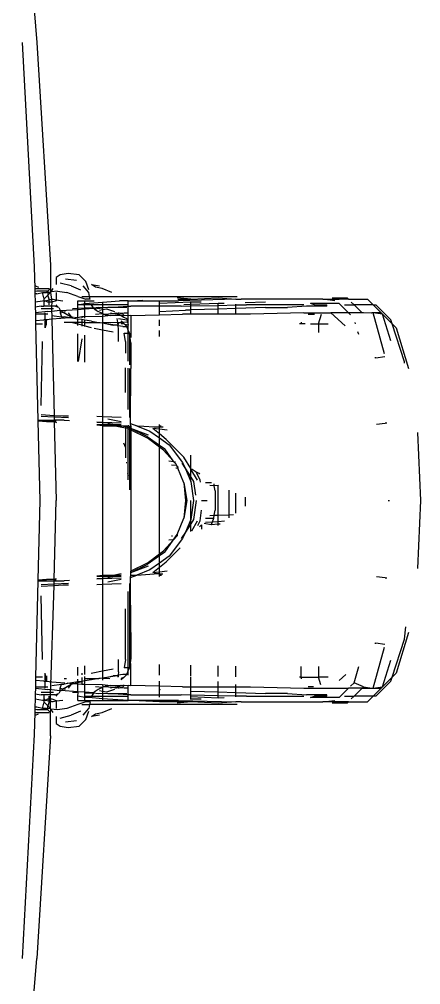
# Model space of a CAD drawing. Header units: millimetres. Extents: x -41292 to 298682, y -22072 to 33155.
# Drawn here: x 26333.6 to 26363.2, y 11898.1 to 11969.2 of the extents above; entities that cross this region are included whole.
import ezdxf

# ---------------------------------------------------------------- set-up
doc = ezdxf.new("R2010")
doc.units = ezdxf.units.MM

# ---------------------------------------------------------------- blocks, each defined once
blk = doc.blocks.new('AHSISHEUD')
for p, q in [((26961.02, 29630.35), (26962.32, 29615.55)), ((26961.22, 29615.55), (26962.12, 29599.05)), ((26962.32, 29615.55), (26963.32, 29599.15)), ((26962.12, 29599.05), (26962.157, 29597.45)), ((26963.32, 29599.15), (26963.32, 29597.45)), ((26964.62, 29598.55), (26964.02, 29598.45)), ((26965.42, 29598.45), (26964.62, 29598.55)), ((26964.02, 29598.45), (26963.72, 29598.25)), ((26963.72, 29598.25), (26963.72, 29597.75)), ((26964.82, 29597.65), (26964.02, 29597.85)), ((26964.42, 29598.15), (26965.22, 29598.05)), ((26965.92, 29597.95), (26965.42, 29598.45)), ((26966.12, 29597.35), (26965.92, 29597.95)), ((26962.157, 29597.45), (26962.163, 29597.224)), ((26962.157, 29597.45), (26963.22, 29597.45)), ((26962.32, 29597.25), (26962.163, 29597.224)), ((26962.163, 29597.224), (26962.167, 29597.05)), ((26962.22, 29597.65), (26962.42, 29597.55)), ((26963.12, 29597.25), (26962.32, 29597.25)), ((26962.32, 29597.05), (26962.72, 29597.15)), ((26962.72, 29597.15), (26963.02, 29597.15)), ((26962.82, 29596.75), (26962.72, 29597.15)), ((26963.12, 29597.163), (26963.02, 29597.15)), ((26963.32, 29597.45), (26963.12, 29597.25)), ((26963.12, 29597.25), (26963.12, 29597.163)), ((26963.12, 29597.163), (26963.12, 29596.95)), ((26963.32, 29597.15), (26963.12, 29597.163)), ((26963.32, 29597.15), (26963.12, 29596.95)), ((26963.32, 29597.45), (26963.32, 29597.15)), ((26963.32, 29597.15), (26963.365, 29597.193)), ((26963.32, 29597.15), (26963.378, 29596.633)), ((26963.365, 29597.193), (26963.52, 29597.45)), ((26963.82, 29597.25), (26963.365, 29597.193)), ((26963.72, 29597.15), (26963.72, 29596.622)), ((26963.82, 29597.25), (26964.52, 29597.15)), ((26965.32, 29596.85), (26964.52, 29597.15)), ((26964.82, 29597.65), (26965.52, 29597.35)), ((26966.12, 29597.15), (26965.72, 29597.65)), ((26966.18, 29596.85), (26966.12, 29597.15)), ((26966.32, 29597.75), (26966.92, 29597.65)), ((26966.62, 29597.55), (26966.32, 29597.75)), ((26967.12, 29597.45), (26966.62, 29597.55)), ((26967.82, 29597.15), (26967.12, 29597.45)), ((26962.32, 29597.05), (26962.167, 29597.05)), ((26962.167, 29597.05), (26962.18, 29596.473)), ((26962.18, 29596.473), (26962.72, 29596.55)), ((26962.18, 29596.473), (26962.19, 29596.063)), ((26962.72, 29596.55), (26962.82, 29596.563)), ((26963.12, 29596.95), (26962.82, 29596.65)), ((26962.82, 29596.75), (26962.82, 29596.65)), ((26962.82, 29596.65), (26962.82, 29596.563)), ((26962.82, 29596.563), (26962.92, 29596.55)), ((26962.82, 29596.563), (26962.82, 29596.45)), ((26962.92, 29596.55), (26962.82, 29596.45)), ((26962.82, 29596.45), (26962.82, 29596.15)), ((26962.92, 29596.55), (26963.22, 29596.613)), ((26963.12, 29596.45), (26962.92, 29596.55)), ((26963.22, 29596.65), (26963.12, 29596.95)), ((26963.22, 29596.45), (26963.12, 29596.45)), ((26963.22, 29596.65), (26963.378, 29596.633)), ((26963.22, 29596.613), (26963.22, 29596.65)), ((26963.22, 29596.613), (26963.378, 29596.633)), ((26963.22, 29596.45), (26963.22, 29596.613)), ((26963.22, 29596.25), (26963.22, 29596.45)), ((26963.42, 29596.45), (26963.22, 29596.45)), ((26963.378, 29596.633), (26963.42, 29596.65)), ((26963.378, 29596.633), (26963.42, 29596.45)), ((26963.42, 29596.45), (26963.39, 29596.15)), ((26963.42, 29596.65), (26963.52, 29596.65)), ((26963.72, 29596.55), (26963.42, 29596.45)), ((26963.52, 29596.65), (26963.72, 29596.622)), ((26963.72, 29596.622), (26963.72, 29596.55)), ((26963.72, 29596.622), (26964.22, 29596.55)), ((26965.32, 29596.85), (26965.92, 29596.65)), ((26965.327, 29596.55), (26965.827, 29596.55)), ((26965.327, 29596.25), (26965.327, 29596.55)), ((26965.627, 29596.85), (26966.18, 29596.85)), ((26965.827, 29596.55), (26966.527, 29596.55)), ((26965.827, 29596.35), (26965.827, 29596.55)), ((26966.22, 29596.65), (26965.92, 29596.65)), ((26966.127, 29596.35), (26966.182, 29596.378)), ((26966.22, 29596.65), (26966.18, 29596.85)), ((26966.18, 29596.85), (26977.027, 29596.85)), ((26966.182, 29596.378), (26967.127, 29596.438)), ((26967.127, 29596.438), (26967.458, 29596.468)), ((26967.127, 29596.438), (26967.127, 29596.25)), ((26967.458, 29596.468), (26968.394, 29596.55)), ((26969.027, 29596.55), (26968.394, 29596.55)), ((26969.027, 29596.55), (26969.327, 29596.55)), ((26969.027, 29596.25), (26969.027, 29596.55)), ((26969.327, 29596.55), (26970.089, 29596.596)), ((26969.327, 29596.55), (26971.327, 29596.55)), ((26971.327, 29596.55), (26972.727, 29596.55)), ((26971.327, 29596.35), (26971.327, 29596.55)), ((26973.627, 29596.45), (26971.327, 29596.35)), ((26973.627, 29596.65), (26972.627, 29596.75)), ((26972.677, 29596.65), (26973.627, 29596.65)), ((26976.927, 29596.65), (26972.727, 29596.55)), ((26973.627, 29596.65), (26975.627, 29596.75)), ((26973.627, 29596.45), (26973.627, 29596.496)), ((26974.394, 29596.45), (26973.627, 29596.45)), ((26973.627, 29596.267), (26973.627, 29596.45)), ((26975.627, 29596.75), (26976.927, 29596.65)), ((26975.627, 29596.334), (26975.627, 29596.376)), ((26976.927, 29596.65), (26977.327, 29596.65)), ((26983.327, 29596.65), (26977.327, 29596.65)), ((26979.127, 29596.45), (26977.615, 29596.4)), ((26984.227, 29596.55), (26983.327, 29596.65)), ((26983.327, 29596.65), (26983.727, 29596.65)), ((26983.727, 29596.65), (26984.527, 29596.65)), ((26984.027, 29596.75), (26984.927, 29596.75)), ((26984.527, 29596.65), (26984.927, 29596.75)), ((26985.227, 29596.65), (26984.527, 29596.65)), ((26984.927, 29596.75), (26985.127, 29596.75)), ((26985.227, 29596.65), (26985.127, 29596.75)), ((26985.227, 29596.65), (26986.627, 29596.65)), ((26985.627, 29596.25), (26985.427, 29596.45)), ((26986.627, 29596.65), (26987.027, 29596.25)), ((26962.627, 29596.15), (26962.19, 29596.063)), ((26962.19, 29596.063), (26962.199, 29595.666)), ((26963.127, 29595.75), (26962.199, 29595.666)), ((26962.199, 29595.666), (26962.202, 29595.55)), ((26962.627, 29596.15), (26962.82, 29596.15)), ((26963.394, 29595.95), (26962.627, 29595.95)), ((26963.39, 29596.15), (26962.82, 29596.15)), ((26963.127, 29595.75), (26963.398, 29595.77)), ((26963.62, 29596.15), (26963.39, 29596.15)), ((26963.39, 29596.15), (26963.394, 29595.95)), ((26963.527, 29595.95), (26963.394, 29595.95)), ((26963.394, 29595.95), (26963.398, 29595.77)), ((26963.398, 29595.77), (26964.02, 29595.85)), ((26963.398, 29595.77), (26963.42, 29595.45)), ((26963.854, 29596.072), (26963.62, 29596.15)), ((26963.854, 29596.072), (26963.72, 29596.25)), ((26963.92, 29596.05), (26963.854, 29596.072)), ((26963.92, 29596.05), (26964.02, 29595.85)), ((26964.02, 29595.85), (26964.069, 29595.82)), ((26964.02, 29595.85), (26964.027, 29595.817)), ((26964.027, 29595.817), (26964.02, 29595.65)), ((26964.02, 29595.65), (26964.249, 29595.707)), ((26964.069, 29595.82), (26965.327, 29595.913)), ((26964.069, 29595.82), (26964.249, 29595.707)), ((26964.249, 29595.707), (26964.42, 29595.75)), ((26964.249, 29595.707), (26964.82, 29595.35)), ((26965.327, 29595.971), (26964.927, 29595.95)), ((26965.327, 29596.25), (26965.827, 29596.35)), ((26965.822, 29596.25), (26965.327, 29596.25)), ((26965.327, 29595.971), (26965.327, 29596.25)), ((26965.827, 29595.998), (26965.327, 29595.971)), ((26965.327, 29595.913), (26965.327, 29595.971)), ((26965.327, 29595.913), (26965.827, 29595.95)), ((26965.327, 29595.297), (26965.327, 29595.913)), ((26965.822, 29596.25), (26965.827, 29596.35)), ((26966.32, 29596.25), (26965.822, 29596.25)), ((26965.827, 29595.998), (26965.822, 29596.25)), ((26965.827, 29596.35), (26966.127, 29596.35)), ((26966.466, 29596.031), (26965.827, 29595.998)), ((26965.827, 29595.95), (26965.827, 29595.998)), ((26965.827, 29595.95), (26966.494, 29595.989)), ((26965.827, 29595.356), (26965.827, 29595.95)), ((26967.127, 29596.25), (26966.32, 29596.25)), ((26966.466, 29596.031), (26966.32, 29596.25)), ((26966.494, 29595.989), (26966.466, 29596.031)), ((26966.827, 29596.05), (26966.494, 29595.989)), ((26966.52, 29595.95), (26966.494, 29595.989)), ((26966.52, 29595.95), (26967.127, 29596.027)), ((26966.52, 29595.95), (26966.82, 29595.75)), ((26967.127, 29595.597), (26966.82, 29595.75)), ((26967.127, 29596.027), (26966.827, 29596.05)), ((26966.92, 29595.85), (26967.127, 29595.892)), ((26969.027, 29596.25), (26967.127, 29596.25)), ((26967.127, 29596.25), (26967.127, 29596.027)), ((26967.527, 29596.05), (26967.127, 29596.027)), ((26967.127, 29596.027), (26967.127, 29595.892)), ((26967.127, 29595.892), (26967.42, 29595.95)), ((26967.127, 29595.892), (26967.127, 29595.597)), ((26967.42, 29595.95), (26968.02, 29595.75)), ((26967.527, 29596.05), (26969.027, 29596.138)), ((26968.927, 29596.05), (26967.527, 29596.05)), ((26968.727, 29595.65), (26969.027, 29595.663)), ((26969.027, 29596.138), (26969.027, 29596.25)), ((26969.027, 29596.138), (26969.227, 29596.15)), ((26969.027, 29595.663), (26969.027, 29596.138)), ((26969.027, 29595.445), (26969.027, 29595.663)), ((26971.327, 29596.15), (26969.227, 29596.15)), ((26971.327, 29596.15), (26971.327, 29596.35)), ((26972.927, 29596.15), (26971.327, 29596.15)), ((26971.327, 29595.764), (26971.327, 29596.15)), ((26971.327, 29595.764), (26973.227, 29595.85)), ((26971.327, 29595.506), (26971.327, 29595.764)), ((26972.927, 29596.15), (26973.627, 29596.165)), ((26973.627, 29596.267), (26973.127, 29596.25)), ((26973.573, 29595.862), (26973.227, 29595.85)), ((26975.627, 29596.334), (26973.627, 29596.267)), ((26973.627, 29596.165), (26973.627, 29596.267)), ((26973.627, 29596.165), (26975.627, 29596.207)), ((26973.627, 29595.864), (26973.627, 29596.165)), ((26975.627, 29595.932), (26973.627, 29595.864)), ((26973.627, 29595.55), (26973.627, 29595.864)), ((26976.084, 29596.349), (26975.627, 29596.334)), ((26975.627, 29596.207), (26975.627, 29596.334)), ((26975.627, 29596.207), (26976.927, 29596.234)), ((26975.627, 29595.932), (26975.627, 29596.207)), ((26976.927, 29595.976), (26975.627, 29595.932)), ((26975.627, 29595.55), (26975.627, 29595.932)), ((26976.927, 29596.234), (26976.927, 29596.298)), ((26976.927, 29596.234), (26977.727, 29596.25)), ((26976.927, 29595.976), (26976.927, 29596.234)), ((26979.127, 29596.05), (26976.927, 29595.976)), ((26976.927, 29595.55), (26976.927, 29595.976)), ((26981.927, 29596.25), (26977.727, 29596.25)), ((26979.127, 29596.05), (26980.727, 29596.05)), ((26982.127, 29596.15), (26980.727, 29596.05)), ((26983.627, 29596.15), (26982.127, 29596.15)), ((26982.727, 29596.25), (26982.427, 29596.35)), ((26984.527, 29596.35), (26982.427, 29596.35)), ((26982.727, 29596.25), (26983.627, 29596.25)), ((26983.627, 29596.15), (26983.627, 29596.25)), ((26984.527, 29596.35), (26985.227, 29595.65)), ((26984.927, 29596.25), (26985.627, 29596.25)), ((26986.227, 29595.65), (26985.627, 29596.25)), ((26987.027, 29596.25), (26985.627, 29596.25)), ((26987.027, 29596.25), (26987.627, 29595.65)), ((26987.027, 29596.25), (26987.227, 29596.25)), ((26987.227, 29596.25), (26988.327, 29595.15)), ((26962.92, 29595.55), (26962.202, 29595.55)), ((26962.202, 29595.55), (26962.212, 29595.099)), ((26962.212, 29595.099), (26962.827, 29595.15)), ((26962.212, 29595.099), (26962.218, 29594.85)), ((26962.92, 29595.157), (26962.827, 29595.15)), ((26962.92, 29595.55), (26962.92, 29595.65)), ((26963.127, 29595.55), (26962.92, 29595.55)), ((26962.92, 29595.157), (26962.92, 29595.55)), ((26962.92, 29594.55), (26962.92, 29595.157)), ((26963.02, 29595.15), (26962.92, 29595.157)), ((26963.02, 29595.15), (26962.92, 29594.55)), ((26963.412, 29595.192), (26963.02, 29595.15)), ((26963.02, 29594.75), (26963.02, 29595.15)), ((26963.42, 29595.45), (26963.412, 29595.192)), ((26964.742, 29595.287), (26963.412, 29595.192)), ((26963.412, 29595.192), (26963.576, 29588.091)), ((26963.42, 29595.45), (26964.12, 29595.35)), ((26964.02, 29595.65), (26964.12, 29595.35)), ((26964.12, 29595.35), (26964.32, 29595.35)), ((26964.742, 29595.287), (26964.32, 29595.35)), ((26964.92, 29594.95), (26964.327, 29594.95)), ((26964.62, 29595.65), (26964.82, 29595.35)), ((26965.327, 29595.199), (26964.742, 29595.287)), ((26964.999, 29595.315), (26964.82, 29595.35)), ((26964.92, 29594.95), (26965.327, 29594.842)), ((26965.327, 29594.95), (26964.92, 29594.95)), ((26965.327, 29595.297), (26965.073, 29595.311)), ((26965.627, 29595.35), (26965.327, 29595.297)), ((26965.327, 29594.95), (26965.327, 29595.199)), ((26965.627, 29595.154), (26965.327, 29595.199)), ((26965.327, 29594.842), (26965.327, 29594.95)), ((26965.627, 29594.95), (26965.327, 29594.95)), ((26965.827, 29595.356), (26965.627, 29595.35)), ((26965.627, 29595.35), (26965.627, 29595.281)), ((26965.627, 29595.154), (26965.627, 29594.95)), ((26965.827, 29595.124), (26965.627, 29595.154)), ((26965.627, 29594.95), (26965.627, 29594.762)), ((26965.8, 29594.95), (26965.627, 29594.95)), ((26967.127, 29595.392), (26965.827, 29595.356)), ((26965.827, 29595.271), (26965.827, 29595.356)), ((26965.827, 29594.95), (26965.827, 29595.124)), ((26966.32, 29595.05), (26965.827, 29595.124)), ((26965.827, 29594.708), (26965.827, 29594.95)), ((26965.827, 29594.95), (26966.854, 29594.95)), ((26966.32, 29595.05), (26966.854, 29594.95)), ((26966.627, 29595.55), (26967.127, 29595.597)), ((26966.854, 29594.95), (26966.954, 29594.95)), ((26966.954, 29594.95), (26967.127, 29594.923)), ((26967.169, 29595.576), (26967.127, 29595.597)), ((26967.169, 29595.576), (26967.127, 29595.392)), ((26967.72, 29595.45), (26967.127, 29595.392)), ((26967.127, 29595.392), (26967.127, 29594.923)), ((26968.258, 29594.95), (26967.127, 29594.923)), ((26967.22, 29595.55), (26967.169, 29595.576)), ((26967.22, 29595.55), (26967.914, 29595.612)), ((26967.22, 29595.55), (26967.72, 29595.45)), ((26967.72, 29595.65), (26967.914, 29595.612)), ((26968.5, 29595.43), (26967.72, 29595.45)), ((26967.914, 29595.612), (26968.12, 29595.65)), ((26967.914, 29595.612), (26968.22, 29595.55)), ((26968.12, 29595.65), (26968.173, 29595.624)), ((26968.173, 29595.624), (26968.32, 29595.65)), ((26968.173, 29595.624), (26968.32, 29595.55)), ((26968.22, 29595.55), (26968.32, 29595.55)), ((26968.258, 29594.95), (26968.22, 29595.25)), ((26968.32, 29594.85), (26968.258, 29594.95)), ((26968.289, 29594.698), (26968.258, 29594.95)), ((26968.258, 29594.95), (26968.52, 29594.95)), ((26968.371, 29595.633), (26968.32, 29595.65)), ((26968.38, 29595.51), (26968.32, 29595.55)), ((26968.32, 29595.25), (26968.92, 29595.15)), ((26968.371, 29595.633), (26968.727, 29595.65)), ((26968.62, 29595.55), (26968.371, 29595.633)), ((26968.38, 29595.51), (26968.62, 29595.45)), ((26968.5, 29595.43), (26968.38, 29595.51)), ((26968.62, 29595.45), (26968.5, 29595.43)), ((26968.62, 29595.35), (26968.5, 29595.43)), ((26968.52, 29595.05), (26968.52, 29594.95)), ((26968.627, 29594.95), (26968.52, 29595.05)), ((26968.72, 29594.85), (26968.52, 29594.95)), ((26968.627, 29594.95), (26968.52, 29594.95)), ((26968.72, 29595.45), (26968.62, 29595.55)), ((26968.62, 29595.45), (26968.72, 29595.45)), ((26968.62, 29595.35), (26968.92, 29595.25)), ((26968.966, 29594.965), (26968.627, 29594.95)), ((26968.72, 29594.85), (26968.627, 29594.95)), ((26969.027, 29595.445), (26968.72, 29595.45)), ((26969.02, 29595.15), (26968.92, 29595.15)), ((26968.92, 29595.15), (26968.966, 29594.965)), ((26969.027, 29594.968), (26968.966, 29594.965)), ((26968.966, 29594.965), (26969.02, 29594.75)), ((26969.02, 29595.15), (26969.027, 29595.445)), ((26969.027, 29594.968), (26969.02, 29595.15)), ((26969.02, 29594.75), (26969.027, 29594.968)), ((26969.227, 29595.45), (26969.027, 29595.445)), ((26969.227, 29595.45), (26971.327, 29595.506)), ((26969.227, 29595.45), (26969.227, 29593.85)), ((26971.327, 29595.506), (26973.027, 29595.55)), ((26971.327, 29594.706), (26971.327, 29595.148)), ((26973.627, 29595.55), (26973.027, 29595.55)), ((26975.627, 29595.55), (26973.627, 29595.55)), ((26976.927, 29595.55), (26975.627, 29595.55)), ((26978.027, 29595.55), (26976.927, 29595.55)), ((26981.927, 29595.65), (26978.027, 29595.55)), ((26981.743, 29594.959), (26981.727, 29594.85)), ((26981.927, 29595.65), (26983.927, 29595.65)), ((26982.252, 29595.55), (26982.727, 29595.55)), ((26983.027, 29594.85), (26983.227, 29595.55)), ((26983.927, 29595.65), (26984.966, 29594.706)), ((26985.227, 29595.65), (26983.927, 29595.65)), ((26985.227, 29595.65), (26985.361, 29595.517)), ((26986.227, 29595.65), (26985.227, 29595.65)), ((26985.743, 29594.85), (26985.713, 29594.956)), ((26986.327, 29595.65), (26986.227, 29595.65)), ((26986.894, 29595.631), (26986.327, 29595.65)), ((26986.927, 29595.65), (26986.894, 29595.631)), ((26987.027, 29595.65), (26986.927, 29595.65)), ((26987.873, 29592.642), (26987.027, 29595.65)), ((26987.727, 29595.55), (26987.027, 29595.65)), ((26987.627, 29595.65), (26987.027, 29595.65)), ((26987.627, 29595.65), (26987.727, 29595.55)), ((26988.34, 29593.589), (26987.727, 29595.55)), ((26987.727, 29595.55), (26988.423, 29594.855)), ((26988.423, 29594.855), (26988.327, 29595.15)), ((26962.218, 29594.85), (26962.727, 29594.85)), ((26962.218, 29594.85), (26962.383, 29587.75)), ((26965.327, 29594.729), (26965.327, 29594.842)), ((26965.327, 29594.842), (26965.627, 29594.762)), ((26965.627, 29594.762), (26965.627, 29594.684)), ((26965.627, 29594.762), (26965.827, 29594.708)), ((26965.827, 29594.654), (26965.827, 29594.708)), ((26965.827, 29594.708), (26966.292, 29594.585)), ((26966.523, 29594.53), (26967.127, 29594.409)), ((26967.127, 29594.923), (26968.22, 29594.75)), ((26967.127, 29594.923), (26967.92, 29594.75)), ((26967.127, 29594.923), (26967.127, 29594.409)), ((26967.127, 29594.409), (26967.92, 29594.25)), ((26967.127, 29594.409), (26967.127, 29588.015)), ((26968.22, 29594.75), (26967.92, 29594.75)), ((26968.289, 29594.698), (26968.22, 29594.75)), ((26968.289, 29594.698), (26968.32, 29594.85)), ((26968.32, 29594.45), (26968.289, 29594.698)), ((26968.62, 29594.65), (26968.289, 29594.698)), ((26968.32, 29593.55), (26968.32, 29594.45)), ((26968.72, 29594.85), (26968.52, 29594.85)), ((26968.62, 29594.65), (26968.92, 29594.65)), ((26968.72, 29594.85), (26968.77, 29594.8)), ((26968.77, 29594.8), (26968.92, 29594.65)), ((26969.02, 29594.75), (26968.77, 29594.8)), ((26969.027, 29594.383), (26968.92, 29594.65)), ((26969.027, 29594.383), (26969.02, 29594.75)), ((26969.12, 29594.15), (26969.027, 29594.383)), ((26969.027, 29594.15), (26969.027, 29594.383)), ((26971.327, 29593.906), (26971.327, 29594.348)), ((26981.727, 29594.85), (26981.627, 29594.85)), ((26982.027, 29594.85), (26981.727, 29594.85)), ((26982.427, 29594.85), (26983.027, 29594.85)), ((26983.027, 29594.85), (26983.027, 29594.205)), ((26983.027, 29594.85), (26983.727, 29594.85)), ((26985.976, 29594.05), (26985.919, 29594.246)), ((26988.423, 29594.855), (26988.727, 29594.55)), ((26989.327, 29592.05), (26988.423, 29594.855)), ((26988.727, 29594.55), (26989.627, 29591.55)), ((26962.627, 29588.85), (26962.727, 29593.55)), ((26965.327, 29592.08), (26965.327, 29594.109)), ((26965.627, 29593.75), (26965.359, 29592.076)), ((26965.827, 29592.03), (26965.827, 29594.009)), ((26968.82, 29593.55), (26968.72, 29594.15)), ((26968.72, 29594.15), (26969.027, 29594.15)), ((26968.82, 29593.55), (26968.82, 29592.693)), ((26969.027, 29594.15), (26969.12, 29594.15)), ((26969.027, 29592.101), (26969.027, 29594.15)), ((26969.22, 29593.45), (26969.12, 29594.15)), ((26969.12, 29594.15), (26969.12, 29591.836)), ((26969.22, 29593.45), (26969.22, 29591.55)), ((26987.227, 29592.35), (26987.169, 29592.334)), ((26987.227, 29592.35), (26987.88, 29592.444)), ((26968.82, 29589.807), (26968.82, 29591.607)), ((26969.027, 29588.535), (26969.027, 29591.578)), ((26969.12, 29591.55), (26969.12, 29587.965)), ((26969.192, 29587.524), (26969.22, 29591.55)), ((26989.339, 29591.955), (26989.327, 29592.05)), ((26963.576, 29588.091), (26962.627, 29588.15)), ((26962.627, 29588.05), (26963.578, 29588.007)), ((26964.227, 29588.05), (26963.576, 29588.091)), ((26963.576, 29588.091), (26963.578, 29588.007)), ((26963.578, 29588.007), (26964.646, 29587.958)), ((26963.578, 29588.007), (26963.584, 29587.75)), ((26964.625, 29588.05), (26964.227, 29588.05)), ((26967.127, 29588.015), (26966.707, 29588.034)), ((26968.52, 29587.955), (26967.127, 29588.015)), ((26967.127, 29588.015), (26967.127, 29587.618)), ((26967.527, 29587.85), (26968.52, 29587.664)), ((26962.383, 29587.75), (26962.385, 29587.681)), ((26962.383, 29587.75), (26963.584, 29587.75)), ((26962.727, 29587.65), (26962.385, 29587.681)), ((26962.385, 29587.681), (26962.52, 29581.85)), ((26963.027, 29587.65), (26962.727, 29587.65)), ((26963.027, 29587.65), (26963.586, 29587.65)), ((26964.327, 29587.75), (26963.584, 29587.75)), ((26963.584, 29587.75), (26963.586, 29587.65)), ((26963.586, 29587.65), (26963.748, 29587.599)), ((26963.739, 29587.65), (26963.586, 29587.65)), ((26963.586, 29587.65), (26963.72, 29581.85)), ((26964.327, 29587.75), (26964.718, 29587.732)), ((26966.716, 29587.637), (26967.127, 29587.618)), ((26967.127, 29587.566), (26966.717, 29587.581)), ((26966.72, 29587.45), (26967.127, 29587.45)), ((26967.127, 29587.35), (26966.72, 29587.382)), ((26967.127, 29587.618), (26968.52, 29587.555)), ((26967.127, 29587.618), (26967.127, 29587.566)), ((26967.527, 29587.55), (26967.127, 29587.566)), ((26967.127, 29587.566), (26967.127, 29587.45)), ((26967.127, 29587.45), (26968.027, 29587.45)), ((26967.127, 29587.45), (26967.127, 29587.35)), ((26967.127, 29587.35), (26967.127, 29576.35)), ((26967.127, 29587.35), (26967.927, 29587.35)), ((26967.527, 29587.55), (26968.027, 29587.45)), ((26967.927, 29587.35), (26968.52, 29587.35)), ((26968.82, 29587.18), (26967.927, 29587.35)), ((26968.027, 29587.45), (26968.52, 29587.45)), ((26968.027, 29587.45), (26968.52, 29587.35)), ((26968.52, 29587.35), (26968.82, 29587.35)), ((26968.52, 29587.35), (26968.82, 29587.292)), ((26968.82, 29587.35), (26968.82, 29587.292)), ((26968.82, 29587.35), (26969.027, 29587.35)), ((26968.82, 29587.292), (26968.82, 29587.18)), ((26968.82, 29587.292), (26969.027, 29587.25)), ((26969.027, 29587.15), (26968.82, 29587.18)), ((26968.82, 29587.18), (26968.82, 29585.75)), ((26969.02, 29584.35), (26969.027, 29587.15)), ((26969.061, 29587.35), (26969.027, 29587.35)), ((26969.027, 29587.25), (26969.027, 29587.35)), ((26969.12, 29587.204), (26969.027, 29587.25)), ((26969.027, 29587.15), (26969.027, 29587.25)), ((26969.027, 29587.15), (26969.12, 29587.104)), ((26969.12, 29587.35), (26969.12, 29587.204)), ((26969.12, 29587.204), (26969.12, 29587.104)), ((26969.227, 29587.15), (26969.12, 29587.204)), ((26969.22, 29587.35), (26969.192, 29587.524)), ((26969.192, 29587.524), (26969.667, 29587.334)), ((26969.22, 29587.35), (26969.227, 29587.15)), ((26969.227, 29587.15), (26969.22, 29587.054)), ((26970.527, 29586.65), (26969.227, 29587.15)), ((26970.427, 29586.55), (26969.227, 29587.15)), ((26969.7, 29587.321), (26969.667, 29587.334)), ((26970.177, 29587.3), (26969.7, 29587.321)), ((26969.7, 29587.321), (26970.627, 29586.95)), ((26970.927, 29587.25), (26970.177, 29587.3)), ((26971.327, 29586.75), (26970.827, 29587.15)), ((26971.327, 29587.088), (26970.827, 29587.15)), ((26971.327, 29587.25), (26970.927, 29587.25)), ((26971.327, 29587.35), (26971.327, 29587.43)), ((26971.327, 29587.35), (26971.443, 29587.345)), ((26971.327, 29587.25), (26971.327, 29587.35)), ((26971.588, 29587.239), (26971.327, 29587.25)), ((26971.327, 29587.088), (26971.327, 29587.25)), ((26987.289, 29587.459), (26987.927, 29587.55)), ((26988.04, 29587.55), (26987.927, 29587.55)), ((26969.12, 29587.104), (26969.12, 29582.636)), ((26969.12, 29587.104), (26969.22, 29587.054)), ((26969.22, 29587.054), (26970.427, 29586.45)), ((26969.22, 29587.054), (26969.22, 29576.647)), ((26970.427, 29586.55), (26971.327, 29585.927)), ((26971.327, 29585.775), (26970.427, 29586.45)), ((26970.627, 29586.95), (26971.327, 29586.45)), ((26971.89, 29587.017), (26971.327, 29587.088)), ((26971.327, 29586.75), (26971.327, 29587.088)), ((26971.827, 29586.35), (26971.327, 29586.75)), ((26971.327, 29586.45), (26971.327, 29586.75)), ((26971.327, 29586.45), (26972.027, 29585.95)), ((26971.327, 29585.927), (26971.327, 29586.45)), ((26990.527, 29581.85), (26990.327, 29586.85)), ((26968.679, 29586.104), (26968.82, 29585.75)), ((26968.82, 29585.75), (26968.82, 29584.993)), ((26971.327, 29585.927), (26971.727, 29585.65)), ((26971.327, 29585.775), (26971.327, 29585.927)), ((26971.627, 29585.55), (26971.327, 29585.775)), ((26971.327, 29577.925), (26971.327, 29585.775)), ((26973.127, 29585.05), (26971.827, 29586.35)), ((26972.027, 29585.95), (26973.027, 29584.65)), ((26972.337, 29584.77), (26971.627, 29585.55)), ((26972.337, 29584.77), (26971.727, 29585.65)), ((26973.627, 29584.2), (26973.127, 29585.05)), ((26973.627, 29584.2), (26973.627, 29585.175)), ((26968.864, 29584.65), (26968.92, 29584.65)), ((26969.02, 29583.95), (26969.02, 29584.35)), ((26972.39, 29584.693), (26972.02, 29584.75)), ((26972.601, 29584.421), (26972.22, 29584.45)), ((26972.39, 29584.693), (26972.337, 29584.77)), ((26972.505, 29584.676), (26972.39, 29584.693)), ((26972.563, 29584.52), (26972.39, 29584.693)), ((26972.601, 29584.421), (26972.563, 29584.52)), ((26972.627, 29584.35), (26972.601, 29584.421)), ((26972.664, 29584.238), (26972.627, 29584.35)), ((26972.657, 29584.373), (26972.664, 29584.238)), ((26972.96, 29584.6), (26973.227, 29584.184)), ((26973.027, 29584.65), (26973.227, 29584.184)), ((26968.963, 29583.869), (26969.027, 29583.698)), ((26969.027, 29583.698), (26969.02, 29583.95)), ((26969.027, 29583.366), (26969.027, 29583.698)), ((26972.52, 29584.25), (26972.664, 29584.238)), ((26973.127, 29583.15), (26972.664, 29584.238)), ((26973.227, 29584.184), (26973.627, 29583.25)), ((26973.227, 29584.184), (26973.627, 29583.561)), ((26973.627, 29584.158), (26973.627, 29584.2)), ((26974.127, 29583.35), (26973.627, 29584.158)), ((26973.627, 29583.561), (26973.627, 29584.158)), ((26973.627, 29584.158), (26973.72, 29584.15)), ((26973.72, 29584.15), (26974.02, 29583.95)), ((26974.32, 29583.35), (26974.02, 29583.95)), ((26974.02, 29583.95), (26974.22, 29583.85)), ((26974.22, 29583.85), (26974.277, 29583.793)), ((26973.127, 29583.15), (26973.227, 29581.85)), ((26973.127, 29583.15), (26973.327, 29581.85)), ((26973.627, 29583.561), (26973.827, 29583.25)), ((26973.627, 29583.25), (26973.627, 29583.561)), ((26973.627, 29583.25), (26973.827, 29581.85)), ((26973.827, 29583.25), (26973.972, 29582.236)), ((26974.338, 29583.211), (26974.32, 29583.35)), ((26975.14, 29583.15), (26974.72, 29583.15)), ((26975.355, 29582.939), (26975.02, 29582.95)), ((26975.355, 29582.939), (26975.334, 29583.069)), ((26975.627, 29582.945), (26975.355, 29582.939)), ((26975.42, 29582.55), (26975.355, 29582.939)), ((26975.668, 29582.928), (26975.627, 29582.945)), ((26975.627, 29580.771), (26975.627, 29582.945)), ((26975.42, 29582.55), (26975.42, 29581.15)), ((26976.427, 29582.608), (26976.427, 29580.799)), ((26976.927, 29580.926), (26976.927, 29582.398)), ((26962.52, 29581.85), (26962.385, 29576.019)), ((26963.586, 29576.05), (26963.72, 29581.85)), ((26973.227, 29581.85), (26973.127, 29580.55)), ((26973.327, 29581.85), (26973.127, 29580.55)), ((26973.827, 29581.85), (26973.627, 29580.45)), ((26973.627, 29580.45), (26973.627, 29581.85)), ((26974.027, 29581.85), (26973.827, 29580.45)), ((26974.42, 29581.85), (26974.82, 29581.85)), ((26977.627, 29582.103), (26977.627, 29581.424)), ((26988.127, 29581.85), (26988.227, 29581.85)), ((26990.327, 29576.85), (26990.527, 29581.85)), ((26974.32, 29580.35), (26974.42, 29581.15)), ((26975.02, 29580.75), (26975.355, 29580.762)), ((26975.32, 29580.55), (26975.355, 29580.762)), ((26975.355, 29580.762), (26975.42, 29581.15)), ((26975.355, 29580.762), (26975.627, 29580.771)), ((26975.627, 29580.771), (26976.427, 29580.799)), ((26975.627, 29580.313), (26975.627, 29580.771)), ((26976.427, 29580.799), (26976.765, 29580.81)), ((26976.427, 29580.799), (26976.427, 29580.57)), ((26972.627, 29579.35), (26973.127, 29580.55)), ((26973.627, 29580.45), (26973.227, 29579.517)), ((26973.627, 29580.139), (26973.227, 29579.517)), ((26973.827, 29580.45), (26973.627, 29580.139)), ((26973.627, 29580.139), (26973.627, 29580.45)), ((26973.627, 29579.565), (26973.627, 29580.139)), ((26973.704, 29579.63), (26974.127, 29580.35)), ((26974.152, 29580.015), (26974.32, 29580.35)), ((26974.277, 29579.907), (26974.42, 29580.05)), ((26974.42, 29580.05), (26974.42, 29579.75)), ((26975.12, 29580.05), (26974.62, 29580.15)), ((26974.72, 29580.55), (26975.32, 29580.55)), ((26974.72, 29580.25), (26975.214, 29580.284)), ((26975.12, 29580.05), (26975.214, 29580.284)), ((26975.627, 29580.101), (26975.12, 29580.05)), ((26975.214, 29580.284), (26975.32, 29580.55)), ((26975.214, 29580.284), (26975.627, 29580.313)), ((26975.627, 29580.313), (26976.112, 29580.346)), ((26975.627, 29580.101), (26975.627, 29580.313)), ((26975.79, 29580.117), (26975.627, 29580.101)), ((26975.627, 29580.001), (26975.627, 29580.101)), ((26972.337, 29578.931), (26972.627, 29579.35)), ((26972.627, 29579.35), (26972.627, 29579.25)), ((26973.227, 29579.517), (26972.927, 29579.05)), ((26973.227, 29579.517), (26973.027, 29579.05)), ((26971.627, 29578.15), (26972.337, 29578.931)), ((26971.727, 29578.05), (26972.337, 29578.931)), ((26972.02, 29578.95), (26972.253, 29578.986)), ((26973.027, 29579.05), (26972.027, 29577.75)), ((26972.22, 29579.25), (26972.274, 29579.254)), ((26972.337, 29578.931), (26972.627, 29579.25)), ((26970.427, 29577.25), (26971.327, 29577.925)), ((26971.327, 29577.925), (26971.627, 29578.15)), ((26971.727, 29578.05), (26971.327, 29577.773)), ((26971.327, 29577.773), (26971.327, 29577.925)), ((26971.827, 29577.35), (26972.849, 29578.372)), ((26970.427, 29577.25), (26969.22, 29576.647)), ((26971.327, 29577.773), (26970.427, 29577.15)), ((26971.327, 29577.25), (26970.627, 29576.75)), ((26971.327, 29577.25), (26971.327, 29577.773)), ((26972.027, 29577.75), (26971.327, 29577.25)), ((26971.327, 29576.95), (26971.827, 29577.35)), ((26971.327, 29576.95), (26971.327, 29577.25)), ((26969.227, 29576.55), (26969.22, 29576.647)), ((26969.22, 29576.35), (26969.227, 29576.55)), ((26969.227, 29576.55), (26970.427, 29577.15)), ((26969.227, 29576.55), (26970.527, 29577.05)), ((26970.627, 29576.75), (26969.667, 29576.366)), ((26970.827, 29576.55), (26971.327, 29576.95)), ((26970.827, 29576.55), (26971.327, 29576.613)), ((26971.327, 29576.613), (26971.327, 29576.95)), ((26971.327, 29576.613), (26971.89, 29576.683)), ((26971.327, 29576.45), (26971.327, 29576.613)), ((26962.383, 29575.95), (26962.218, 29568.85)), ((26962.385, 29576.019), (26962.383, 29575.95)), ((26962.383, 29575.95), (26963.584, 29575.95)), ((26962.385, 29576.019), (26962.727, 29576.05)), ((26962.727, 29576.05), (26963.027, 29576.05)), ((26963.586, 29576.05), (26963.027, 29576.05)), ((26963.578, 29575.693), (26963.584, 29575.95)), ((26963.584, 29575.95), (26963.586, 29576.05)), ((26963.584, 29575.95), (26964.327, 29575.95)), ((26963.723, 29576.1), (26963.586, 29576.05)), ((26963.586, 29576.05), (26963.722, 29576.05)), ((26964.718, 29575.969), (26964.327, 29575.95)), ((26967.127, 29576.082), (26966.716, 29576.063)), ((26966.717, 29576.119), (26967.127, 29576.135)), ((26966.72, 29576.319), (26967.127, 29576.35)), ((26967.127, 29576.25), (26966.72, 29576.25)), ((26967.127, 29576.35), (26967.127, 29576.25)), ((26967.127, 29576.35), (26967.927, 29576.35)), ((26968.024, 29576.25), (26967.127, 29576.25)), ((26967.127, 29576.25), (26967.127, 29576.135)), ((26967.127, 29576.135), (26967.527, 29576.15)), ((26968.52, 29576.145), (26967.127, 29576.082)), ((26967.127, 29576.135), (26967.127, 29576.082)), ((26967.127, 29576.082), (26967.127, 29575.685)), ((26968.024, 29576.25), (26967.527, 29576.15)), ((26968.52, 29576.036), (26967.527, 29575.85)), ((26967.927, 29576.35), (26968.52, 29576.478)), ((26967.927, 29576.35), (26968.52, 29576.35)), ((26968.52, 29576.35), (26968.024, 29576.25)), ((26968.52, 29576.25), (26968.024, 29576.25)), ((26969.192, 29576.176), (26969.667, 29576.366)), ((26969.192, 29576.176), (26969.22, 29576.35)), ((26969.22, 29572.15), (26969.192, 29576.176)), ((26969.22, 29576.35), (26969.427, 29576.35)), ((26969.427, 29576.35), (26969.667, 29576.366)), ((26969.667, 29576.366), (26970.927, 29576.45)), ((26971.327, 29576.45), (26970.927, 29576.45)), ((26971.327, 29576.45), (26971.573, 29576.45)), ((26971.327, 29576.363), (26971.327, 29576.45)), ((26971.327, 29576.363), (26971.462, 29576.369)), ((26971.327, 29576.27), (26971.327, 29576.363)), ((26987.927, 29576.15), (26987.289, 29576.241)), ((26987.927, 29576.15), (26988.04, 29576.15)), ((26963.578, 29575.693), (26962.627, 29575.65)), ((26962.627, 29575.55), (26963.576, 29575.61)), ((26963.32, 29567.55), (26963.576, 29575.61)), ((26963.576, 29575.61), (26963.578, 29575.693)), ((26963.576, 29575.61), (26964.227, 29575.65)), ((26964.646, 29575.742), (26963.578, 29575.693)), ((26964.227, 29575.65), (26964.625, 29575.65)), ((26966.707, 29575.667), (26967.127, 29575.685)), ((26967.127, 29575.685), (26968.52, 29575.746)), ((26967.127, 29575.685), (26967.127, 29569.292)), ((26969.027, 29569.55), (26969.027, 29575.165)), ((26969.12, 29575.736), (26969.12, 29569.55)), ((26962.727, 29570.15), (26962.627, 29574.85)), ((26968.82, 29570.15), (26968.82, 29573.893)), ((26989.327, 29571.65), (26989.442, 29572.548)), ((26969.22, 29572.15), (26969.22, 29570.25)), ((26988.423, 29568.845), (26989.327, 29571.65)), ((26989.627, 29572.15), (26988.727, 29569.15)), ((26987.027, 29568.05), (26987.873, 29571.059)), ((26987.169, 29571.367), (26987.227, 29571.35)), ((26987.88, 29571.257), (26987.227, 29571.35)), ((26968.32, 29569.25), (26968.32, 29570.15)), ((26968.82, 29570.15), (26968.72, 29569.55)), ((26969.22, 29570.25), (26969.12, 29569.55)), ((26987.727, 29568.15), (26988.34, 29570.112)), ((26965.327, 29568.971), (26965.327, 29569.592)), ((26965.827, 29569.046), (26965.827, 29569.692)), ((26967.92, 29569.45), (26967.127, 29569.292)), ((26969.027, 29569.55), (26968.72, 29569.55)), ((26969.027, 29569.318), (26969.12, 29569.55)), ((26969.12, 29569.55), (26969.027, 29569.55)), ((26969.027, 29569.318), (26969.027, 29569.55)), ((26969.227, 29568.25), (26969.227, 29569.85)), ((26971.327, 29568.995), (26971.327, 29569.795)), ((26973.627, 29568.938), (26973.627, 29569.738)), ((26975.627, 29568.899), (26975.627, 29569.699)), ((26976.927, 29568.874), (26976.927, 29569.674)), ((26981.727, 29569.65), (26981.727, 29568.85)), ((26983.027, 29569.65), (26983.027, 29568.85)), ((26985.627, 29568.45), (26985.976, 29569.65)), ((26962.218, 29568.85), (26962.212, 29568.602)), ((26962.727, 29568.85), (26962.218, 29568.85)), ((26963.02, 29568.55), (26962.92, 29569.15)), ((26962.92, 29568.544), (26962.92, 29569.15)), ((26963.02, 29568.95), (26963.02, 29568.55)), ((26964.327, 29568.75), (26964.48, 29568.75)), ((26965.327, 29568.501), (26965.327, 29568.716)), ((26965.627, 29569.15), (26965.627, 29569.016)), ((26965.627, 29568.826), (26965.627, 29568.546)), ((26965.827, 29568.75), (26965.827, 29568.898)), ((26965.827, 29568.576), (26965.827, 29568.75)), ((26965.827, 29568.75), (26966.854, 29568.75)), ((26966.42, 29569.15), (26966.292, 29569.116)), ((26966.854, 29568.75), (26966.32, 29568.65)), ((26967.127, 29569.292), (26966.42, 29569.15)), ((26966.954, 29568.75), (26966.854, 29568.75)), ((26967.127, 29568.778), (26966.954, 29568.75)), ((26967.127, 29569.292), (26967.127, 29568.778)), ((26968.22, 29568.95), (26967.127, 29568.778)), ((26967.127, 29568.778), (26967.92, 29568.95)), ((26967.127, 29568.778), (26967.684, 29568.75)), ((26967.127, 29568.778), (26967.127, 29568.642)), ((26968.22, 29568.95), (26967.92, 29568.95)), ((26968.289, 29569.003), (26968.22, 29568.95)), ((26968.289, 29569.003), (26968.272, 29568.865)), ((26968.32, 29569.25), (26968.289, 29569.003)), ((26968.62, 29569.05), (26968.289, 29569.003)), ((26968.32, 29568.874), (26968.289, 29569.003)), ((26968.52, 29568.65), (26968.72, 29568.85)), ((26968.72, 29568.85), (26968.52, 29568.75)), ((26968.52, 29568.75), (26968.52, 29568.65)), ((26968.92, 29569.05), (26968.62, 29569.05)), ((26968.92, 29569.05), (26968.72, 29568.85)), ((26968.92, 29569.05), (26969.027, 29569.318)), ((26969.027, 29569.011), (26969.027, 29569.318)), ((26973.627, 29568.15), (26973.627, 29568.854)), ((26981.727, 29568.85), (26981.627, 29568.85)), ((26981.727, 29568.85), (26981.743, 29568.741)), ((26981.727, 29568.85), (26983.027, 29568.85)), ((26983.189, 29568.283), (26983.027, 29568.85)), ((26983.727, 29568.85), (26983.027, 29568.85)), ((26985.027, 29569.05), (26984.545, 29568.612)), ((26988.423, 29568.845), (26987.727, 29568.15)), ((26988.327, 29568.55), (26988.423, 29568.845)), ((26988.727, 29569.15), (26988.423, 29568.845)), ((26962.199, 29568.035), (26962.19, 29567.638)), ((26962.202, 29568.15), (26962.199, 29568.035)), ((26962.199, 29568.035), (26963.127, 29567.95)), ((26962.212, 29568.602), (26962.202, 29568.15)), ((26962.202, 29568.15), (26962.92, 29568.15)), ((26962.827, 29568.55), (26962.212, 29568.602)), ((26962.827, 29568.55), (26962.92, 29568.544)), ((26962.92, 29568.544), (26963.02, 29568.55)), ((26962.92, 29568.15), (26962.92, 29568.544)), ((26962.92, 29568.15), (26963.127, 29568.15)), ((26962.92, 29568.05), (26962.92, 29568.15)), ((26963.02, 29568.55), (26963.412, 29568.509)), ((26963.412, 29568.509), (26964.356, 29568.441)), ((26963.42, 29568.25), (26964.12, 29568.35)), ((26964.02, 29568.05), (26964.12, 29568.35)), ((26964.027, 29567.884), (26964.02, 29568.05)), ((26964.02, 29568.05), (26964.249, 29567.993)), ((26964.069, 29567.881), (26964.249, 29567.993)), ((26964.12, 29568.35), (26964.32, 29568.35)), ((26964.249, 29567.993), (26964.82, 29568.35)), ((26964.42, 29567.95), (26964.249, 29567.993)), ((26964.742, 29568.414), (26964.32, 29568.35)), ((26964.535, 29568.428), (26964.742, 29568.414)), ((26964.82, 29568.35), (26964.62, 29568.05)), ((26965.327, 29568.501), (26964.742, 29568.414)), ((26964.742, 29568.414), (26965.033, 29568.393)), ((26964.82, 29568.35), (26965.033, 29568.393)), ((26965.033, 29568.393), (26965.327, 29568.452)), ((26965.033, 29568.393), (26965.327, 29568.372)), ((26965.627, 29568.546), (26965.327, 29568.501)), ((26965.327, 29568.452), (26965.627, 29568.546)), ((26965.327, 29568.452), (26965.327, 29568.501)), ((26965.327, 29568.372), (26965.327, 29568.452)), ((26965.327, 29568.372), (26965.627, 29568.35)), ((26965.327, 29567.787), (26965.327, 29568.372)), ((26965.827, 29568.576), (26965.627, 29568.546)), ((26965.627, 29568.546), (26965.627, 29568.35)), ((26965.627, 29568.35), (26965.827, 29568.345)), ((26966.32, 29568.65), (26965.827, 29568.576)), ((26965.827, 29568.389), (26965.827, 29568.576)), ((26965.827, 29567.75), (26965.827, 29568.345)), ((26965.827, 29568.345), (26967.127, 29568.309)), ((26967.127, 29568.104), (26966.627, 29568.15)), ((26967.127, 29568.104), (26966.82, 29567.95)), ((26967.127, 29568.309), (26967.169, 29568.124)), ((26967.127, 29568.309), (26967.72, 29568.25)), ((26967.169, 29568.124), (26967.127, 29568.104)), ((26967.127, 29568.104), (26967.127, 29567.809)), ((26967.22, 29568.15), (26967.169, 29568.124)), ((26967.72, 29568.25), (26967.22, 29568.15)), ((26967.914, 29568.089), (26967.22, 29568.15)), ((26967.72, 29568.25), (26968.5, 29568.27)), ((26967.914, 29568.089), (26967.72, 29568.05)), ((26968.22, 29568.15), (26967.914, 29568.089)), ((26968.12, 29568.05), (26967.914, 29568.089)), ((26968.12, 29568.05), (26968.173, 29568.077)), ((26968.173, 29568.077), (26968.32, 29568.15)), ((26968.32, 29568.05), (26968.173, 29568.077)), ((26968.32, 29568.15), (26968.22, 29568.15)), ((26968.32, 29568.15), (26968.38, 29568.19)), ((26968.32, 29568.05), (26968.371, 29568.067)), ((26968.371, 29568.067), (26968.62, 29568.15)), ((26968.727, 29568.05), (26968.371, 29568.067)), ((26968.38, 29568.19), (26968.5, 29568.27)), ((26968.62, 29568.25), (26968.38, 29568.19)), ((26968.5, 29568.27), (26968.62, 29568.25)), ((26968.72, 29568.25), (26968.62, 29568.25)), ((26968.62, 29568.15), (26968.72, 29568.25)), ((26968.72, 29568.25), (26969.027, 29568.256)), ((26969.027, 29568.037), (26968.727, 29568.05)), ((26969.027, 29568.037), (26969.027, 29568.256)), ((26969.027, 29568.256), (26969.227, 29568.25)), ((26969.027, 29567.562), (26969.027, 29568.037)), ((26971.327, 29568.195), (26969.227, 29568.25)), ((26971.327, 29568.195), (26971.327, 29568.553)), ((26973.027, 29568.15), (26971.327, 29568.195)), ((26971.327, 29567.937), (26971.327, 29568.195)), ((26973.027, 29568.15), (26973.627, 29568.15)), ((26973.627, 29568.15), (26975.627, 29568.15)), ((26973.627, 29567.837), (26973.627, 29568.15)), ((26975.627, 29568.15), (26975.627, 29568.534)), ((26975.627, 29568.15), (26976.927, 29568.15)), ((26975.627, 29567.769), (26975.627, 29568.15)), ((26976.927, 29568.15), (26976.927, 29568.326)), ((26976.927, 29568.15), (26978.027, 29568.15)), ((26976.927, 29567.725), (26976.927, 29568.15)), ((26978.027, 29568.15), (26981.927, 29568.05)), ((26981.927, 29568.05), (26985.227, 29568.05)), ((26982.64, 29568.15), (26982.252, 29568.15)), ((26985.227, 29568.05), (26984.527, 29567.35)), ((26986.227, 29568.05), (26985.227, 29568.05)), ((26985.627, 29568.45), (26985.361, 29568.184)), ((26986.327, 29568.15), (26985.627, 29568.45)), ((26985.627, 29567.45), (26986.227, 29568.05)), ((26986.227, 29568.05), (26986.327, 29568.15)), ((26986.227, 29568.05), (26986.927, 29568.05)), ((26986.327, 29568.15), (26986.927, 29568.05)), ((26986.927, 29568.05), (26987.027, 29568.05)), ((26987.027, 29568.05), (26987.727, 29568.15)), ((26987.027, 29568.05), (26987.627, 29568.05)), ((26987.627, 29568.05), (26987.027, 29567.45)), ((26988.327, 29568.55), (26987.227, 29567.45)), ((26987.727, 29568.15), (26987.627, 29568.05)), ((26962.19, 29567.638), (26962.18, 29567.227)), ((26962.19, 29567.638), (26962.627, 29567.55)), ((26962.627, 29567.75), (26963.527, 29567.75)), ((26962.82, 29567.55), (26962.627, 29567.55)), ((26962.82, 29567.55), (26962.82, 29567.25)), ((26963.32, 29567.55), (26962.82, 29567.55)), ((26962.82, 29567.25), (26962.92, 29567.15)), ((26962.82, 29567.25), (26962.82, 29567.138)), ((26962.92, 29567.15), (26963.12, 29567.25)), ((26963.12, 29567.25), (26963.22, 29567.25)), ((26963.398, 29567.93), (26963.127, 29567.95)), ((26963.22, 29567.25), (26963.22, 29567.45)), ((26963.22, 29567.088), (26963.22, 29567.25)), ((26963.22, 29567.25), (26963.42, 29567.25)), ((26963.32, 29566.55), (26963.32, 29567.55)), ((26963.62, 29567.55), (26963.32, 29567.55)), ((26964.02, 29567.85), (26963.398, 29567.93)), ((26963.42, 29567.25), (26963.72, 29567.15)), ((26963.62, 29567.55), (26963.854, 29567.628)), ((26963.72, 29567.45), (26963.854, 29567.628)), ((26963.854, 29567.628), (26963.92, 29567.65)), ((26964.02, 29567.85), (26963.92, 29567.65)), ((26964.02, 29567.85), (26964.027, 29567.884)), ((26964.02, 29567.85), (26964.069, 29567.881)), ((26965.327, 29567.787), (26964.069, 29567.881)), ((26964.927, 29567.75), (26965.337, 29567.729)), ((26965.827, 29567.75), (26965.327, 29567.787)), ((26965.337, 29567.729), (26965.327, 29567.787)), ((26965.327, 29567.45), (26965.337, 29567.729)), ((26965.827, 29567.35), (26965.327, 29567.45)), ((26965.327, 29567.15), (26965.327, 29567.45)), ((26966.494, 29567.711), (26965.827, 29567.75)), ((26965.827, 29567.703), (26965.827, 29567.75)), ((26965.827, 29567.703), (26966.466, 29567.669)), ((26965.827, 29567.45), (26965.827, 29567.703)), ((26965.827, 29567.45), (26966.32, 29567.45)), ((26965.827, 29567.35), (26965.827, 29567.45)), ((26966.127, 29567.35), (26965.827, 29567.35)), ((26965.827, 29567.15), (26965.827, 29567.35)), ((26967.127, 29567.25), (26966.127, 29567.35)), ((26966.466, 29567.669), (26966.32, 29567.45)), ((26966.32, 29567.45), (26967.127, 29567.45)), ((26966.494, 29567.711), (26966.466, 29567.669)), ((26966.52, 29567.75), (26966.494, 29567.711)), ((26966.494, 29567.711), (26966.827, 29567.65)), ((26966.82, 29567.95), (26966.52, 29567.75)), ((26966.827, 29567.65), (26967.127, 29567.674)), ((26967.127, 29567.809), (26966.92, 29567.85)), ((26967.42, 29567.75), (26967.127, 29567.809)), ((26967.127, 29567.809), (26967.127, 29567.674)), ((26967.127, 29567.674), (26967.527, 29567.65)), ((26967.127, 29567.674), (26967.127, 29567.45)), ((26967.127, 29567.45), (26969.027, 29567.45)), ((26967.127, 29567.45), (26967.127, 29567.25)), ((26969.027, 29567.15), (26967.127, 29567.25)), ((26967.127, 29567.25), (26967.127, 29567.15)), ((26968.02, 29567.95), (26967.42, 29567.75)), ((26967.527, 29567.65), (26968.927, 29567.65)), ((26969.027, 29567.562), (26967.527, 29567.65)), ((26969.027, 29567.45), (26969.027, 29567.562)), ((26969.227, 29567.55), (26969.027, 29567.562)), ((26969.027, 29567.15), (26969.027, 29567.45)), ((26969.227, 29567.55), (26971.327, 29567.55)), ((26971.389, 29567.934), (26971.327, 29567.937)), ((26971.327, 29567.55), (26971.327, 29567.937)), ((26971.327, 29567.55), (26972.927, 29567.55)), ((26971.327, 29567.372), (26971.327, 29567.55)), ((26973.627, 29567.536), (26972.927, 29567.55)), ((26973.627, 29567.837), (26975.627, 29567.769)), ((26973.627, 29567.536), (26973.627, 29567.837)), ((26975.627, 29567.494), (26973.627, 29567.536)), ((26973.627, 29567.434), (26973.627, 29567.536)), ((26973.627, 29567.434), (26975.627, 29567.324)), ((26973.627, 29567.25), (26973.627, 29567.434)), ((26973.627, 29567.25), (26974.394, 29567.25)), ((26973.627, 29567.204), (26973.627, 29567.25)), ((26975.627, 29567.769), (26976.927, 29567.725)), ((26975.627, 29567.494), (26975.627, 29567.769)), ((26976.927, 29567.467), (26975.627, 29567.494)), ((26975.627, 29567.324), (26975.627, 29567.494)), ((26975.627, 29567.324), (26976.084, 29567.352)), ((26976.927, 29567.725), (26979.127, 29567.65)), ((26976.927, 29567.467), (26976.927, 29567.725)), ((26976.927, 29567.402), (26976.927, 29567.467)), ((26977.727, 29567.45), (26976.927, 29567.467)), ((26977.727, 29567.45), (26981.927, 29567.45)), ((26980.727, 29567.65), (26979.127, 29567.65)), ((26980.727, 29567.65), (26982.127, 29567.55)), ((26983.627, 29567.55), (26982.127, 29567.55)), ((26982.427, 29567.35), (26982.727, 29567.45)), ((26984.527, 29567.35), (26982.427, 29567.35)), ((26983.627, 29567.45), (26982.727, 29567.45)), ((26983.627, 29567.45), (26983.627, 29567.55)), ((26984.927, 29567.45), (26985.627, 29567.45)), ((26985.427, 29567.25), (26985.627, 29567.45)), ((26987.027, 29567.45), (26985.627, 29567.45)), ((26987.027, 29567.45), (26986.627, 29567.05)), ((26987.227, 29567.45), (26987.027, 29567.45)), ((26962.167, 29566.65), (26962.163, 29566.477)), ((26962.18, 29567.227), (26962.167, 29566.65)), ((26962.32, 29566.65), (26962.167, 29566.65)), ((26962.72, 29567.15), (26962.18, 29567.227)), ((26962.72, 29566.55), (26962.32, 29566.65)), ((26962.82, 29567.138), (26962.72, 29567.15)), ((26962.72, 29566.55), (26962.82, 29566.95)), ((26963.02, 29566.55), (26962.72, 29566.55)), ((26962.92, 29567.15), (26962.82, 29567.138)), ((26962.82, 29567.138), (26962.82, 29567.05)), ((26963.12, 29566.75), (26962.82, 29567.05)), ((26962.82, 29567.05), (26962.82, 29566.95)), ((26963.22, 29567.088), (26962.92, 29567.15)), ((26963.12, 29566.538), (26963.02, 29566.55)), ((26963.22, 29567.05), (26963.12, 29566.75)), ((26963.32, 29566.55), (26963.12, 29566.75)), ((26963.12, 29566.538), (26963.12, 29566.75)), ((26963.32, 29566.55), (26963.12, 29566.538)), ((26963.12, 29566.45), (26963.12, 29566.538)), ((26963.22, 29567.05), (26963.22, 29567.088)), ((26963.378, 29567.068), (26963.22, 29567.088)), ((26963.378, 29567.068), (26963.22, 29567.05)), ((26963.347, 29566.509), (26963.32, 29566.55)), ((26963.42, 29567.05), (26963.378, 29567.068)), ((26963.52, 29567.05), (26963.42, 29567.05)), ((26963.72, 29567.079), (26963.52, 29567.05)), ((26963.72, 29567.15), (26963.72, 29567.079)), ((26964.22, 29567.15), (26963.72, 29567.079)), ((26963.72, 29567.079), (26963.72, 29566.55)), ((26964.52, 29566.55), (26963.82, 29566.45)), ((26965.32, 29566.85), (26964.52, 29566.55)), ((26965.92, 29567.05), (26965.32, 29566.85)), ((26965.327, 29567.15), (26965.827, 29567.15)), ((26965.627, 29566.85), (26966.18, 29566.85)), ((26965.72, 29566.05), (26966.12, 29566.55)), ((26965.827, 29567.15), (26967.127, 29567.15)), ((26966.22, 29567.05), (26965.92, 29567.05)), ((26966.18, 29566.85), (26966.12, 29566.55)), ((26966.22, 29567.05), (26966.18, 29566.85)), ((26977.027, 29566.85), (26966.18, 29566.85)), ((26967.12, 29566.25), (26967.82, 29566.55)), ((26967.127, 29567.15), (26969.027, 29567.15)), ((26969.327, 29567.15), (26969.027, 29567.15)), ((26971.327, 29567.05), (26969.327, 29567.15)), ((26972.727, 29567.15), (26969.327, 29567.15)), ((26973.627, 29567.05), (26971.327, 29567.05)), ((26973.627, 29567.05), (26972.627, 29566.95)), ((26972.727, 29567.15), (26976.927, 29567.05)), ((26975.627, 29566.95), (26973.627, 29567.05)), ((26976.927, 29567.05), (26975.627, 29566.95)), ((26977.327, 29567.05), (26976.927, 29567.05)), ((26977.327, 29567.05), (26983.327, 29567.05)), ((26983.327, 29567.05), (26984.227, 29567.15)), ((26983.727, 29567.05), (26983.327, 29567.05)), ((26984.927, 29566.95), (26983.727, 29567.05)), ((26985.227, 29567.05), (26983.727, 29567.05)), ((26984.927, 29566.95), (26984.027, 29566.95)), ((26985.127, 29566.95), (26984.927, 29566.95)), ((26985.127, 29566.95), (26985.227, 29567.05)), ((26985.227, 29567.05), (26986.627, 29567.05)), ((26962.157, 29566.25), (26962.12, 29564.65)), ((26962.163, 29566.477), (26962.157, 29566.25)), ((26962.157, 29566.25), (26963.22, 29566.25)), ((26962.32, 29566.45), (26962.163, 29566.477)), ((26962.22, 29566.05), (26962.42, 29566.15)), ((26963.12, 29566.45), (26962.32, 29566.45)), ((26963.12, 29566.45), (26963.32, 29566.25)), ((26963.32, 29566.25), (26963.347, 29566.509)), ((26963.32, 29564.55), (26963.32, 29566.25)), ((26963.82, 29566.45), (26963.347, 29566.509)), ((26963.52, 29566.25), (26963.347, 29566.509)), ((26963.72, 29565.95), (26963.72, 29565.45)), ((26964.02, 29565.85), (26964.82, 29566.05)), ((26965.52, 29566.35), (26964.82, 29566.05)), ((26965.92, 29565.75), (26966.12, 29566.35)), ((26966.32, 29565.95), (26966.62, 29566.15)), ((26966.92, 29566.05), (26966.32, 29565.95)), ((26966.62, 29566.15), (26967.12, 29566.25)), ((26963.72, 29565.45), (26964.02, 29565.25)), ((26964.02, 29565.25), (26964.62, 29565.15)), ((26965.22, 29565.65), (26964.42, 29565.55)), ((26964.62, 29565.15), (26965.42, 29565.25)), ((26965.42, 29565.25), (26965.92, 29565.75)), ((26962.12, 29564.65), (26961.22, 29548.15)), ((26963.32, 29564.55), (26962.32, 29548.15)), ((26961.02, 29533.35), (26962.32, 29548.15))]:
    blk.add_line(p, q)

msp = doc.modelspace()

# ---------------------------------------------------------------- block references
msp.add_blockref('AHSISHEUD', (-627.372, -17648.087))

doc.saveas('drawing.dxf')
